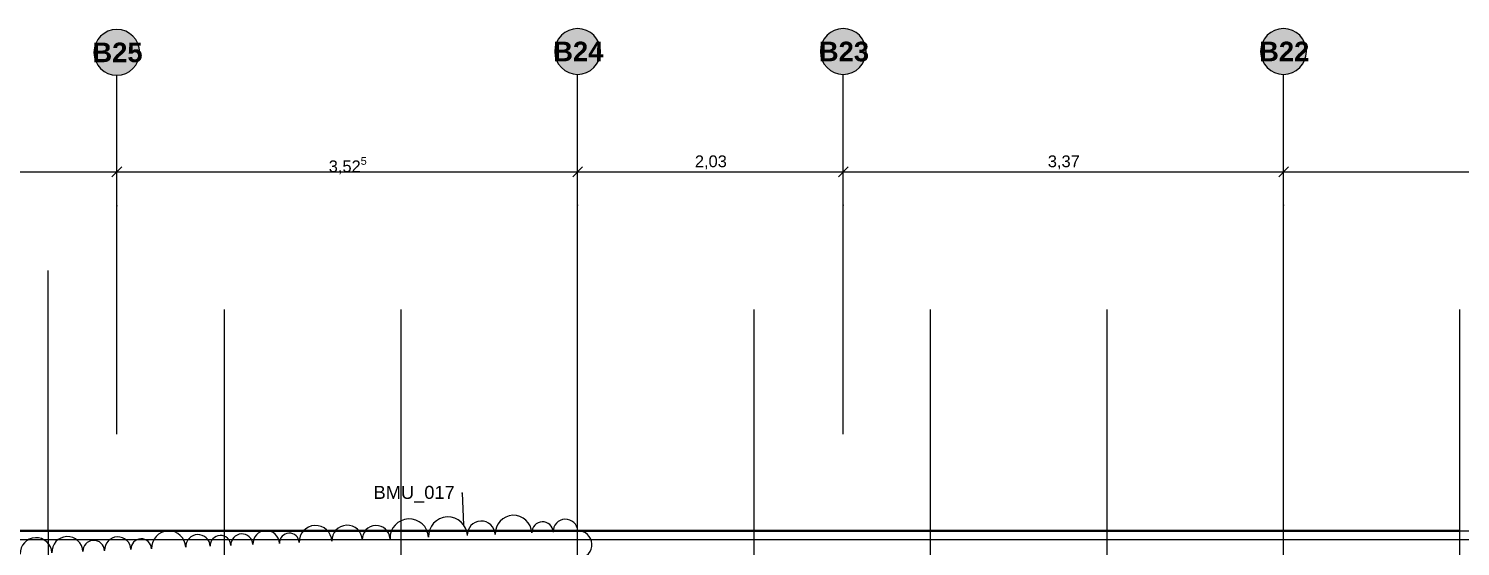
# Model space of a CAD drawing. Header units: metres. Extents: x -22.4 to 53.1, y 133.6 to 157.9.
# Drawn here: x -5.83 to 5.12, y 153.28 to 157.24 of the extents above; entities that cross this region are included whole.
import ezdxf

# ---------------------------------------------------------------- set-up
doc = ezdxf.new("R2010")
doc.units = ezdxf.units.M
doc.header["$MEASUREMENT"] = 0
for name, pattern in [('Achse', [0.0023, 0.0015, -0.0008]), ('Strichpunktlinie', [0.006703, 0.003528, -0.001764, 0, -0.001411]), ('Wipeout_Contour', [1, 0, -1])]:
    doc.linetypes.add(name, pattern=pattern)
for name, color, linetype in [('00  Indexwolken', 7, 'Continuous'), ('00  Raster', 7, 'Continuous'), ('00  Raster Ausbau', 7, 'Continuous'), ('00  Raster_Deckschraffur', 7, 'Continuous'), ('10  Fassade', 7, 'Continuous'), ('10  Fassade_Deckschraffur', 7, 'Continuous'), ('40  Bemaßung 1_50 Achse', 7, 'Continuous'), ('Neubau_00  Indexwolken', 7, 'Continuous'), ('Neubau_40  Bemaßung 1_50 Achse', 7, 'Continuous')]:
    doc.layers.add(name, color=color, linetype=linetype)
doc.styles.add('ERSTELLTER_STIL_1', font='')
doc.styles.add('ERSTELLTER_STIL_3', font='')
doc.styles.get('ERSTELLTER_STIL_1').set_extended_font_data('Arial')
doc.styles.get('ERSTELLTER_STIL_3').set_extended_font_data('Arial', bold=True)

msp = doc.modelspace()

# ---------------------------------------------------------------- hatches: boundary and pattern name
at = {"layer": '00  Raster_Deckschraffur', "linetype": 'Continuous', "lineweight": 0, "true_color": 0xffffff}
for points in [[(-5.157, 157.233, 1), (-5.157, 156.883, 1)], [(-1.632, 157.24, 1), (-1.632, 156.89, 1)], [(0.4, 157.24, 1), (0.4, 156.89, 1)], [(3.768, 157.24, 1), (3.768, 156.89, 1)]]:
    msp.add_hatch(color=7, dxfattribs=at).paths.add_polyline_path(points)

# ---------------------------------------------------------------- linework, layer by layer
at = {"layer": '00  Raster', "color": 7, "linetype": 'Strichpunktlinie', "lineweight": 13, "ltscale": 1000}
for p, q in [((-5.157, 155.883), (-5.157, 156.883)), ((-1.632, 155.89), (-1.632, 156.89)), ((0.4, 155.89), (0.4, 156.89)), ((3.768, 155.89), (3.768, 156.89)), ((-5.157, 155.883), (-5.157, 155.883)), ((-1.632, 155.89), (-1.632, 155.89)), ((0.4, 155.89), (0.4, 155.89)), ((3.768, 155.89), (3.768, 155.89))]:
    msp.add_line(p, q, dxfattribs=at)
at = {"layer": '00  Raster', "color": 7, "linetype": 'Continuous', "lineweight": 13, "ltscale": 1000, "flags": 128}
for points in [[(-5.157, 157.233, 1), (-5.157, 156.883, 1)], [(-1.632, 157.24, 1), (-1.632, 156.89, 1)], [(0.4, 157.24, 1), (0.4, 156.89, 1)], [(3.768, 157.24, 1), (3.768, 156.89, 1)]]:
    msp.add_lwpolyline(points, format="xyb", close=True, dxfattribs=at)
at = {"layer": '00  Raster', "color": 7, "linetype": 'Strichpunktlinie', "lineweight": 13, "ltscale": 1000}
for p in [(-5.157, 155.883), (-1.632, 155.89), (0.4, 155.89), (3.768, 155.89)]:
    msp.add_point(p, dxfattribs=at)
at = {"layer": '00  Raster Ausbau', "color": 9, "linetype": 'Achse', "lineweight": 18, "ltscale": 1000}
for p, q in [((-5.682, 154.39), (-5.682, 155.39)), ((-2.982, 154.09), (-2.982, 155.09)), ((-0.282, 154.09), (-0.282, 155.09)), ((2.418, 154.09), (2.418, 155.09)), ((5.118, 154.09), (5.118, 155.09))]:
    msp.add_line(p, q, dxfattribs=at)
at = {"layer": '00  Raster Ausbau', "color": 251, "linetype": 'Achse', "lineweight": 18, "ltscale": 1000, "true_color": 0x5f5f5f}
for p, q in [((-4.332, 154.09), (-4.332, 155.09)), ((-1.632, 154.09), (-1.632, 155.09)), ((1.068, 154.09), (1.068, 155.09)), ((3.768, 154.09), (3.768, 155.09))]:
    msp.add_line(p, q, dxfattribs=at)
at = {"layer": 'Neubau_00  Indexwolken', "color": 1, "linetype": 'Continuous', "lineweight": 13, "ltscale": 1000}
msp.add_point((-2.514, 153.685), dxfattribs=at)
at = {"layer": 'Neubau_40  Bemaßung 1_50 Achse', "color": 7, "linetype": 'Continuous', "lineweight": 13, "ltscale": 1000}
for p, q in [((-5.157, 156.075), (-5.157, 156.215)), ((-1.632, 156.075), (-1.632, 156.215)), ((0.4, 156.075), (0.4, 156.215)), ((3.768, 156.075), (3.768, 156.215)), ((-7.032, 156.145), (-5.157, 156.145)), ((-5.119, 156.182), (-5.194, 156.107)), ((-5.157, 156.145), (-1.632, 156.145)), ((-1.594, 156.182), (-1.669, 156.107)), ((-1.632, 156.145), (0.4, 156.145)), ((0.438, 156.182), (0.363, 156.107)), ((0.4, 156.145), (3.768, 156.145)), ((3.806, 156.182), (3.731, 156.107)), ((3.768, 156.145), (9.168, 156.145))]:
    msp.add_line(p, q, dxfattribs=at)

# ---------------------------------------------------------------- texts
at = {"layer": '00  Indexwolken', "color": 1, "linetype": 'Continuous', "lineweight": 13, "insert": (-3.193, 153.677), "char_height": 0.1, "attachment_point": 4, "style": 'ERSTELLTER_STIL_1'}
msp.add_mtext('\\A1;{\\pql;\\fArial|b0|i0|c0|p38;BMU_017}', dxfattribs=at)
at = {"layer": '00  Raster', "color": 7, "linetype": 'Continuous', "lineweight": 13, "char_height": 0.15, "attachment_point": 1, "style": 'ERSTELLTER_STIL_3'}
for s, insert in [('\\A1;{\\pql;\\pt0;\\fArial|b1|i0|c0|p38;B25}', (-5.344, 157.133)), ('\\A1;{\\pql;\\pt0;\\fArial|b1|i0|c0|p38;B24}', (-1.819, 157.14)), ('\\A1;{\\pql;\\pt0;\\fArial|b1|i0|c0|p38;B23}', (0.213, 157.14)), ('\\A1;{\\pql;\\pt0;\\fArial|b1|i0|c0|p38;B22}', (3.581, 157.14))]:
    msp.add_mtext(s, dxfattribs=dict(at, insert=insert))
at = {"layer": '40  Bemaßung 1_50 Achse', "color": 7, "linetype": 'Continuous', "lineweight": 13, "insert": (-3.536, 156.115), "char_height": 0.09, "attachment_point": 7, "style": 'ERSTELLTER_STIL_1'}
msp.add_mtext('\\A1;{\\pql;\\fArial|b0|i0|c0|p38;3,52\\fArial|b0|i0|c0|p38;\\A1{\\H.66x;\\S5^  ;}}', dxfattribs=at)
at = {"layer": '40  Bemaßung 1_50 Achse', "color": 7, "linetype": 'Continuous', "lineweight": 13, "char_height": 0.09, "width": 0.23945, "attachment_point": 7, "style": 'ERSTELLTER_STIL_1'}
for s, insert in [('\\A1;{\\pql;\\fArial|b0|i0|c0|p38;2,03}', (-0.735, 156.163)), ('\\A1;{\\pql;\\fArial|b0|i0|c0|p38;3,37}', (1.965, 156.163))]:
    msp.add_mtext(s, dxfattribs=dict(at, insert=insert))

# ---------------------------------------------------------------- wipeouts: each hides what was drawn before it
at = {"color": 254, "linetype": 'Wipeout_Contour', "lineweight": 0, "ltscale": 621.032677}
msp.add_wipeout([(-8.872, 153.396), (-8.872, 153.33), (33.156, 153.33), (33.156, 153.396)], dxfattribs=at).dxf.layer = '10  Fassade_Deckschraffur'

# ---------------------------------------------------------------- next in the draw order: linework, layer by layer
at = {"layer": '10  Fassade', "color": 7, "linetype": 'Continuous', "lineweight": 18, "ltscale": 1000, "flags": 128}
msp.add_lwpolyline([(-8.872, 153.396), (33.156, 153.396)], dxfattribs=at)
at = {"layer": 'Neubau_00  Indexwolken', "color": 1, "linetype": 'Continuous', "lineweight": 13, "ltscale": 1000}
msp.add_line((-2.514, 153.685), (-2.504, 153.442), dxfattribs=at)
msp.add_arc((-1.725, 153.392), 0.0939, 2.3757, 182.3757, dxfattribs=at)
msp.add_point((-1.632, 153.396), dxfattribs=at)

# ---------------------------------------------------------------- next in the draw order: wipeouts: each hides what was drawn before it
at = {"color": 254, "linetype": 'Wipeout_Contour', "lineweight": 0, "ltscale": 620.542959}
msp.add_wipeout([(-8.872, 153.148), (33.156, 153.148), (33.156, 153.33), (-8.872, 153.33)], dxfattribs=at).dxf.layer = '10  Fassade_Deckschraffur'

# ---------------------------------------------------------------- next in the draw order: linework, layer by layer
at = {"layer": '10  Fassade', "color": 7, "linetype": 'Continuous', "lineweight": 18, "ltscale": 1000, "flags": 128}
msp.add_lwpolyline([(-8.872, 153.33), (33.156, 153.33)], dxfattribs=at)
at = {"layer": 'Neubau_00  Indexwolken', "color": 1, "linetype": 'Continuous', "lineweight": 13, "ltscale": 1000}
for centre, radius, start, end in [((-2.92, 153.342), 0.147, 2.3757, 182.3757), ((-2.624, 153.355), 0.149, 2.3757, 182.3757), ((-2.369, 153.365), 0.107, 2.3757, 182.3757), ((-2.122, 153.376), 0.14, 2.3757, 182.3757), ((-1.9, 153.385), 0.0813, 2.3757, 182.3757), ((-5.775, 153.224), 0.121, 2.3757, 182.3757), ((-5.535, 153.234), 0.119, 2.3757, 182.3757), ((-5.15, 153.25), 0.101, 2.3757, 182.3757), ((-4.97, 153.257), 0.079, 2.3757, 182.3757), ((-4.76, 153.266), 0.131, 2.3757, 182.3757), ((-4.536, 153.275), 0.0932, 2.3757, 182.3757), ((-4.364, 153.283), 0.0792, 2.3757, 182.3757), ((-4.201, 153.289), 0.0844, 2.3757, 182.3757), ((-4.014, 153.297), 0.102, 2.3757, 182.3757), ((-3.837, 153.304), 0.0757, 2.3757, 182.3757), ((-3.637, 153.313), 0.125, 2.3757, 182.3757), ((-3.395, 153.323), 0.117, 2.3757, 182.3757), ((-3.173, 153.332), 0.106, 2.3757, 182.3757), ((-1.626, 153.292), 0.104, 273.0242, 93.0242), ((-5.334, 153.242), 0.0826, 2.3757, 182.3757)]:
    msp.add_arc(centre, radius, start, end, dxfattribs=at)

# ---------------------------------------------------------------- next in the draw order: wipeouts: each hides what was drawn before it
at = {"color": 254, "linetype": 'Wipeout_Contour', "lineweight": 0, "ltscale": 613.803147}
msp.add_wipeout([(5.113, 153.396), (5.113, 153.4), (2.423, 153.4), (2.423, 153.396)], dxfattribs=at).dxf.layer = '10  Fassade_Deckschraffur'

# ---------------------------------------------------------------- next in the draw order: linework, layer by layer
at = {"layer": '00  Raster', "color": 7, "linetype": 'Strichpunktlinie', "lineweight": 13, "ltscale": 1000}
msp.add_line((3.768, 133.729), (3.768, 155.89), dxfattribs=at)
at = {"layer": '00  Raster Ausbau', "color": 251, "linetype": 'Achse', "lineweight": 18, "ltscale": 1000, "true_color": 0x5f5f5f}
msp.add_line((3.768, 153.09), (3.768, 154.09), dxfattribs=at)
at = {"layer": '00  Raster Ausbau', "color": 9, "linetype": 'Achse', "lineweight": 18, "ltscale": 1000}
msp.add_line((5.118, 153.09), (5.118, 154.09), dxfattribs=at)
at = {"layer": '10  Fassade', "color": 7, "linetype": 'Continuous', "lineweight": 25, "ltscale": 1000, "flags": 128}
msp.add_lwpolyline([(5.113, 153.4), (5.113, 153.396)], dxfattribs=at)

# ---------------------------------------------------------------- next in the draw order: wipeouts: each hides what was drawn before it
at = {"color": 254, "linetype": 'Wipeout_Contour', "lineweight": 0, "ltscale": 613.633235}
msp.add_wipeout([(2.413, 153.396), (2.413, 153.4), (-0.277, 153.4), (-0.277, 153.396)], dxfattribs=at).dxf.layer = '10  Fassade_Deckschraffur'

# ---------------------------------------------------------------- next in the draw order: linework, layer by layer
at = {"layer": '00  Raster', "color": 7, "linetype": 'Strichpunktlinie', "lineweight": 13, "ltscale": 1000}
msp.add_line((0.4, 133.729), (0.4, 155.89), dxfattribs=at)
at = {"layer": '00  Raster Ausbau', "color": 251, "linetype": 'Achse', "lineweight": 18, "ltscale": 1000, "true_color": 0x5f5f5f}
msp.add_line((1.068, 153.09), (1.068, 154.09), dxfattribs=at)
at = {"layer": '00  Raster Ausbau', "color": 9, "linetype": 'Achse', "lineweight": 18, "ltscale": 1000}
msp.add_line((2.418, 153.09), (2.418, 154.09), dxfattribs=at)
at = {"layer": '10  Fassade', "color": 7, "linetype": 'Continuous', "lineweight": 25, "ltscale": 1000, "flags": 128}
for points in [[(2.413, 153.4), (2.413, 153.396)], [(2.423, 153.4), (5.113, 153.4)], [(2.423, 153.4), (2.423, 153.396)], [(2.423, 153.396), (5.113, 153.396)]]:
    msp.add_lwpolyline(points, dxfattribs=at)

# ---------------------------------------------------------------- next in the draw order: wipeouts: each hides what was drawn before it
at = {"color": 254, "linetype": 'Wipeout_Contour', "lineweight": 0, "ltscale": 613.653366}
msp.add_wipeout([(-0.287, 153.396), (-0.287, 153.4), (-2.977, 153.4), (-2.977, 153.396)], dxfattribs=at).dxf.layer = '10  Fassade_Deckschraffur'

# ---------------------------------------------------------------- next in the draw order: linework, layer by layer
at = {"layer": '00  Raster', "color": 7, "linetype": 'Strichpunktlinie', "lineweight": 13, "ltscale": 1000}
msp.add_line((-1.632, 133.729), (-1.632, 155.89), dxfattribs=at)
at = {"layer": '00  Raster Ausbau', "color": 251, "linetype": 'Achse', "lineweight": 18, "ltscale": 1000, "true_color": 0x5f5f5f}
msp.add_line((-1.632, 153.09), (-1.632, 154.09), dxfattribs=at)
at = {"layer": '00  Raster Ausbau', "color": 9, "linetype": 'Achse', "lineweight": 18, "ltscale": 1000}
msp.add_line((-0.282, 153.09), (-0.282, 154.09), dxfattribs=at)
at = {"layer": '10  Fassade', "color": 7, "linetype": 'Continuous', "lineweight": 25, "ltscale": 1000, "flags": 128}
for points in [[(-0.287, 153.4), (-0.287, 153.396)], [(-0.277, 153.4), (2.413, 153.4)], [(-0.277, 153.4), (-0.277, 153.396)], [(-0.277, 153.396), (2.413, 153.396)]]:
    msp.add_lwpolyline(points, dxfattribs=at)

# ---------------------------------------------------------------- next in the draw order: wipeouts: each hides what was drawn before it
at = {"color": 254, "linetype": 'Wipeout_Contour', "lineweight": 0, "ltscale": 613.86352}
msp.add_wipeout([(-2.987, 153.396), (-2.987, 153.4), (-5.677, 153.4), (-5.677, 153.396)], dxfattribs=at).dxf.layer = '10  Fassade_Deckschraffur'

# ---------------------------------------------------------------- next in the draw order: linework, layer by layer
at = {"layer": '00  Raster', "color": 7, "linetype": 'Strichpunktlinie', "lineweight": 13, "ltscale": 1000}
msp.add_line((-5.157, 133.729), (-5.157, 155.883), dxfattribs=at)
at = {"layer": '00  Raster Ausbau', "color": 251, "linetype": 'Achse', "lineweight": 18, "ltscale": 1000, "true_color": 0x5f5f5f}
msp.add_line((-4.332, 153.09), (-4.332, 154.09), dxfattribs=at)
at = {"layer": '00  Raster Ausbau', "color": 9, "linetype": 'Achse', "lineweight": 18, "ltscale": 1000}
msp.add_line((-2.982, 153.09), (-2.982, 154.09), dxfattribs=at)
at = {"layer": '10  Fassade', "color": 7, "linetype": 'Continuous', "lineweight": 25, "ltscale": 1000, "flags": 128}
for points in [[(-2.987, 153.4), (-2.987, 153.396)], [(-2.977, 153.4), (-0.287, 153.4)], [(-2.977, 153.4), (-2.977, 153.396)], [(-2.977, 153.396), (-0.287, 153.396)]]:
    msp.add_lwpolyline(points, dxfattribs=at)

# ---------------------------------------------------------------- next in the draw order: wipeouts: each hides what was drawn before it
at = {"color": 254, "linetype": 'Wipeout_Contour', "lineweight": 0, "ltscale": 614.263502}
msp.add_wipeout([(-5.687, 153.396), (-5.687, 153.4), (-8.377, 153.4), (-8.377, 153.396)], dxfattribs=at).dxf.layer = '10  Fassade_Deckschraffur'

# ---------------------------------------------------------------- next in the draw order: linework, layer by layer
at = {"layer": '00  Raster Ausbau', "color": 9, "linetype": 'Achse', "lineweight": 18, "ltscale": 1000}
for q in [(-5.682, 154.39), (-5.682, 152.39)]:
    msp.add_line((-5.682, 153.39), q, dxfattribs=at)
at = {"layer": '10  Fassade', "color": 7, "linetype": 'Continuous', "lineweight": 25, "ltscale": 1000, "flags": 128}
for points in [[(-8.377, 153.4), (-5.687, 153.4)], [(-8.377, 153.396), (-5.687, 153.396)], [(-5.687, 153.4), (-5.687, 153.396)], [(-5.677, 153.4), (-2.987, 153.4)], [(-5.677, 153.4), (-5.677, 153.396)], [(-5.677, 153.396), (-2.987, 153.396)]]:
    msp.add_lwpolyline(points, dxfattribs=at)

doc.saveas('drawing.dxf')
